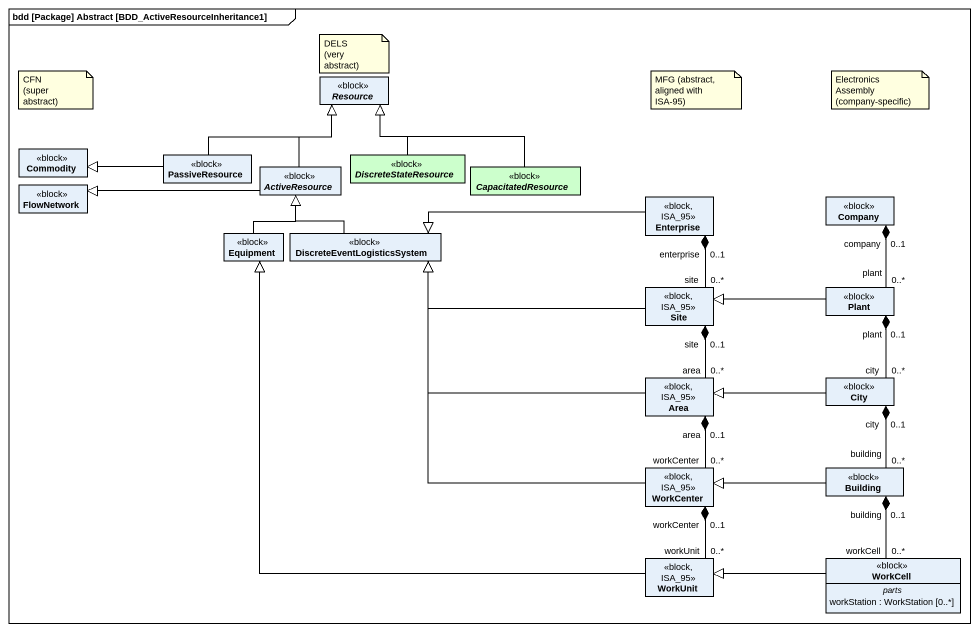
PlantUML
@startuml
mainframe bdd [Package] Abstract [BDD_ActiveResourceInheritance1]
hide circle
hide empty members
abstract class Resource <<block>>
class Commodity <<block>>
class FlowNetwork <<block>>
class PassiveResource <<block>>
abstract class ActiveResource <<block>>
abstract class DiscreteStateResource <<block>> #CCFFCC
abstract class CapacitatedResource <<block>> #CCFFCC
class Enterprise <<block, ISA_95>>
class Company <<block>>
class Equipment <<block>>
class DiscreteEventLogisticsSystem <<block>>
class Site <<block, ISA_95>>
class Plant <<block>>
class Area <<block, ISA_95>>
class City <<block>>
class WorkCenter <<block, ISA_95>>
class Building <<block>>
class WorkUnit <<block, ISA_95>>
class WorkCell <<block>> {
  -- parts --
  workStation : WorkStation [0..*]
}
PassiveResource -right-|> Resource
PassiveResource -left-|> Commodity
ActiveResource -up-|> Resource
ActiveResource -left-|> FlowNetwork
DiscreteStateResource -up-|> Resource
CapacitatedResource -left-|> Resource
Enterprise -left-|> DiscreteEventLogisticsSystem
Enterprise "enterprise\n0..1" *-- "site\n0..*" Site
Company "company\n0..1" *-- "plant\n0..*" Plant
Equipment -up-|> ActiveResource
DiscreteEventLogisticsSystem -up-|> ActiveResource
Site -left-|> DiscreteEventLogisticsSystem
Site "site\n0..1" *-- "area\n0..*" Area
Plant -left-|> Site
Plant "plant\n0..1" *-- "city\n0..*" City
Area -left-|> DiscreteEventLogisticsSystem
Area "area\n0..1" *-- "workCenter\n0..*" WorkCenter
City -left-|> Area
City "city\n0..1" *-- "building\n0..*" Building
WorkCenter -up-|> DiscreteEventLogisticsSystem
WorkCenter "workCenter\n0..1" *-- "workUnit\n0..*" WorkUnit
Building -left-|> WorkCenter
Building "building\n0..1" *-- "workCell\n0..*" WorkCell
WorkUnit -up-|> Equipment
WorkCell -left-|> WorkUnit
note as N1
  DELS
  (very abstract)
end note
note as N2
  CFN
  (super abstract)
end note
note as N3
  MFG (abstract, aligned with ISA-95)
end note
note as N4
  Electronics Assembly
  (company-specific)
end note
@enduml
